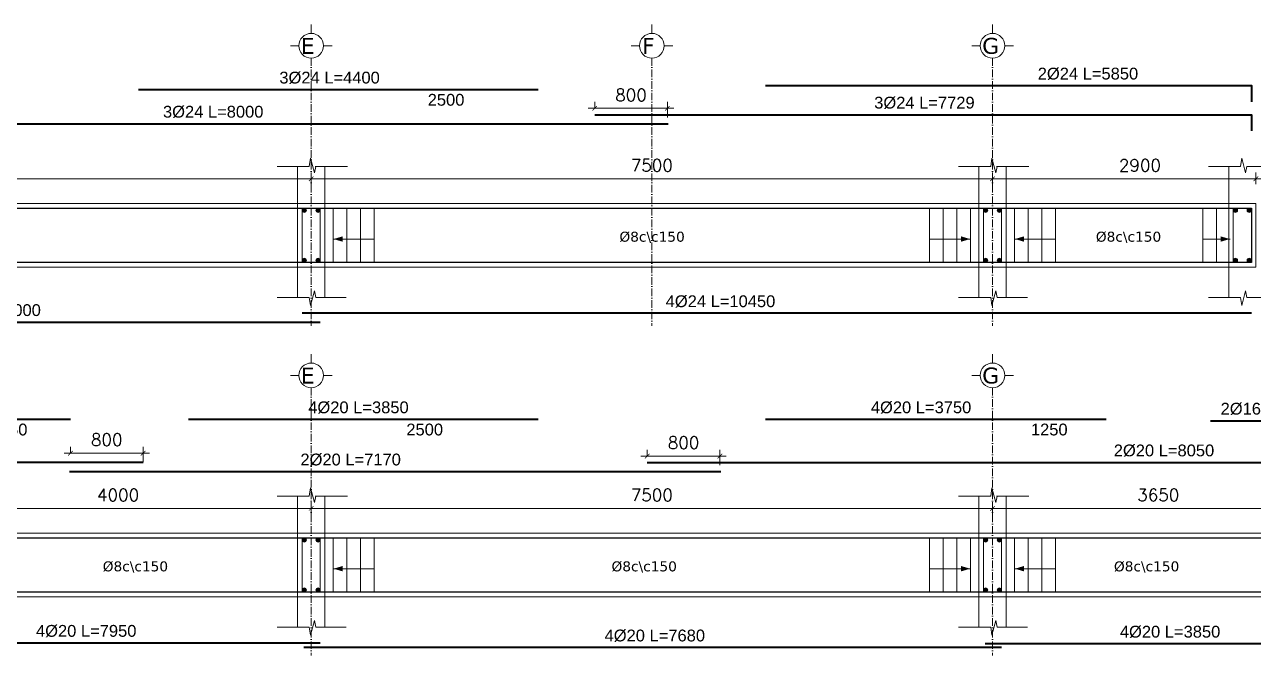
# Model space of a CAD drawing. Header units: inches. Extents: x -17020 to 43805, y -10194 to 123061.
# Drawn here: x -3643 to -2290, y 111745 to 112440 of the extents above; entities that cross this region are included whole.
import ezdxf

# ---------------------------------------------------------------- set-up
doc = ezdxf.new("R2010")
doc.units = ezdxf.units.IN
doc.header["$LTSCALE"] = 0.7
doc.header["$MEASUREMENT"] = 0
doc.linetypes.add('ACAD_ISO10W100', pattern=[18, 12, -3, 0, -3])
doc.layers.get('0').update_dxf_attribs({"lineweight": 13})
doc.layers.get('Defpoints').update_dxf_attribs({"lineweight": 5})
for name, color, linetype, lineweight in [('axis', 254, 'ACAD_ISO10W100', 9), ('BEAM FRAME', 5, 'Continuous', 18), ('COLUMN', 4, 'Continuous', 20), ('elevline', 30, 'Continuous', 20), ('FRAME 070', 5, 'Continuous', 60), ('hatch', 9, 'Continuous', 9), ('renforcment', 141, 'Continuous', 40), ('tex', 3, 'Continuous', 25), ('TEXT', 3, 'Continuous', 25), ('top rein. extension', 50, 'Continuous', 20), ('top renforcment', 7, 'Continuous', 40)]:
    doc.layers.add(name, color=color, linetype=linetype, lineweight=lineweight)
doc.styles.add('100', font='romans.shx', dxfattribs={"height": 13.5})
doc.styles.add('romanc', font='verdana.ttf', dxfattribs={"height": 250})
doc.styles.get("Standard").update_dxf_attribs({"font": 'arial.ttf', "height": 13})
doc.dimstyles.new('100', dxfattribs={"dimtxt": 13.5, "dimasz": 5, "dimexe": 7, "dimexo": 7, "dimgap": 8, "dimtad": 1, "dimdec": 0, "dimlfac": 10, "dimzin": 4, "dimdsep": 46, "dimtxsty": '100', "dimblk": 'ARCHTICK', "dimcen": 0.09, "dimdle": 7, "dimclrd": 1, "dimclre": 8, "dimclrt": 2, "dimadec": 0, "dimazin": 1, "dimtfac": 1, "dimtdec": 0, "dimtix": 1, "dimtofl": 0, "dimtmove": 0, "dimatfit": 3, "dimldrblk": 'ARCHTICK', "dimfxl": 0.18, "dimtolj": 1, "dimtzin": 0, "dimlwd": -1, "dimlwe": -1, "dimarcsym": 0})
doc.dimstyles.get("Standard").update_dxf_attribs({"dimtxt": 13, "dimasz": 5, "dimexe": 0.18, "dimexo": 0.0625, "dimgap": 6, "dimtad": 1, "dimdec": 0, "dimlfac": 10, "dimzin": 0, "dimdsep": 46, "dimtxsty": 'Standard', "dimblk": 'ARCHTICK', "dimcen": 0.09, "dimse1": 1, "dimse2": 1, "dimclrd": 1, "dimclre": 7, "dimclrt": 3, "dimadec": 0, "dimazin": 0, "dimtfac": 1, "dimtdec": 0, "dimtix": 1, "dimtofl": 0, "dimtmove": 0, "dimatfit": 3, "dimldrblk": 'ARCHTICK', "dimfxl": 1, "dimtolj": 1, "dimtzin": 0, "dimarcsym": 0})

# ---------------------------------------------------------------- blocks, each defined once
blk = doc.blocks.new('_ArchTick')
at = {"color": 0, "linetype": 'ByBlock', "lineweight": 0, "const_width": 0.15}
blk.add_lwpolyline([(-0.5, -0.5), (0.5, 0.5)], dxfattribs=at)
blk = doc.blocks.new('*D1596')
at = {"color": 8, "transparency": 16777216}
for p, q in [((-4102.4, 112263.7), (-4102.4, 112277.3)), ((-3327.4, 112260.6), (-3327.4, 112277.3))]:
    blk.add_line(p, q, dxfattribs=at)
at = {"color": 1, "transparency": 16777216}
blk.add_line((-4109.4, 112270.3), (-3320.4, 112270.3), dxfattribs=at)
at = {"layer": 'Defpoints', "color": 0, "transparency": 16777216}
for p in [(-3327.4, 112270.3), (-4102.4, 112256.7), (-3327.4, 112253.6)]:
    blk.add_point(p, dxfattribs=at)
at = {"color": 1, "transparency": 16777216, "xscale": 5, "yscale": 5, "zscale": 5, "rotation": 180}
blk.add_blockref('_ArchTick', (-4102.4, 112270.3), dxfattribs=at)
at = {"color": 1, "transparency": 16777216, "xscale": 5, "yscale": 5, "zscale": 5}
blk.add_blockref('_ArchTick', (-3327.4, 112270.3), dxfattribs=at)
at = {"color": 2, "transparency": 16777216, "insert": (-3765, 112285.1), "char_height": 13.5, "attachment_point": 5, "style": '100'}
blk.add_mtext('\\A1;7750', dxfattribs=at)
blk = doc.blocks.new('*D1597')
at = {"layer": 'Defpoints', "color": 0, "transparency": 16777216}
for p in [(-4117.4, 112112.3, -37100.9), (-4117.4, 112112.3), (-3317.4, 112112.3, -13870.6)]:
    blk.add_point(p, dxfattribs=at)
at = {"layer": 'TEXT', "color": 3, "transparency": 16777216, "insert": (-3680.2, 112125.3), "char_height": 13, "attachment_point": 5}
blk.add_mtext('\\A1;4%%C24 L=8000', dxfattribs=at)
blk = doc.blocks.new('*D1599')
at = {"layer": 'Defpoints', "color": 0, "transparency": 16777216}
for p in [(-3734.3, 112330.9, -19.2), (-3734.3, 112330.9), (-2934.3, 112330.9, -167.8)]:
    blk.add_point(p, dxfattribs=at)
at = {"layer": 'TEXT', "color": 3, "transparency": 16777216, "insert": (-3435.2, 112343.9), "char_height": 13, "attachment_point": 5}
blk.add_mtext('\\A1;3%%C24 L=8000', dxfattribs=at)
blk = doc.blocks.new('*D1600')
at = {"color": 8, "transparency": 16777216}
for p, q in [((-2577.4, 112264), (-2577.4, 112277.3)), ((-2287.4, 112264.3), (-2287.4, 112277.3))]:
    blk.add_line(p, q, dxfattribs=at)
at = {"color": 1, "transparency": 16777216}
blk.add_line((-2584.4, 112270.3), (-2280.4, 112270.3), dxfattribs=at)
at = {"layer": 'Defpoints', "color": 0, "transparency": 16777216}
for p in [(-2287.4, 112270.3), (-2577.4, 112257), (-2287.4, 112257.3, 217.9)]:
    blk.add_point(p, dxfattribs=at)
at = {"color": 1, "transparency": 16777216, "xscale": 5, "yscale": 5, "zscale": 5, "rotation": 180}
blk.add_blockref('_ArchTick', (-2577.4, 112270.3), dxfattribs=at)
at = {"color": 1, "transparency": 16777216, "xscale": 5, "yscale": 5, "zscale": 5}
blk.add_blockref('_ArchTick', (-2287.4, 112270.3), dxfattribs=at)
at = {"color": 2, "transparency": 16777216, "insert": (-2415.1, 112285.1), "char_height": 13.5, "attachment_point": 5, "style": '100'}
blk.add_mtext('\\A1;2900', dxfattribs=at)
blk = doc.blocks.new('*D1601')
at = {"layer": 'Defpoints', "color": 0, "transparency": 16777216}
for p in [(-3015.3, 112340.9, -157.8), (-3015.3, 112340.9), (-2242.4, 112340.9, -218.5)]:
    blk.add_point(p, dxfattribs=at)
at = {"layer": 'TEXT', "color": 3, "transparency": 16777216, "insert": (-2652.3, 112353.9), "char_height": 13, "attachment_point": 5}
blk.add_mtext('\\A1;3%%C24 L=7729', dxfattribs=at)
blk = doc.blocks.new('*D1646')
at = {"color": 8, "transparency": 16777216}
for p, q in [((-3015.3, 112347.9), (-3015.3, 112354.9)), ((-2935.3, 112337.9), (-2935.3, 112354.9))]:
    blk.add_line(p, q, dxfattribs=at)
at = {"color": 1, "transparency": 16777216}
blk.add_line((-2928.3, 112347.9), (-3022.3, 112347.9), dxfattribs=at)
at = {"layer": 'Defpoints', "color": 0, "transparency": 16777216}
for p in [(-3015.3, 112347.9), (-3015.3, 112340.9), (-2935.3, 112330.9)]:
    blk.add_point(p, dxfattribs=at)
at = {"color": 1, "transparency": 16777216, "xscale": 5, "yscale": 5, "zscale": 5, "rotation": 180}
blk.add_blockref('_ArchTick', (-3015.3, 112347.9), dxfattribs=at)
at = {"color": 1, "transparency": 16777216, "xscale": 5, "yscale": 5, "zscale": 5}
blk.add_blockref('_ArchTick', (-2935.3, 112347.9), dxfattribs=at)
at = {"color": 2, "transparency": 16777216, "insert": (-2975.3, 112362.6), "char_height": 13.5, "attachment_point": 5, "style": '100'}
blk.add_mtext('\\A1;800', dxfattribs=at)
blk = doc.blocks.new('*D1602')
at = {"color": 8, "transparency": 16777216}
for p, q in [((-3327.4, 112261.4), (-3327.4, 112277.3)), ((-2577.4, 112266), (-2577.4, 112277.3))]:
    blk.add_line(p, q, dxfattribs=at)
at = {"color": 1, "transparency": 16777216}
blk.add_line((-2570.4, 112270.3), (-3334.4, 112270.3), dxfattribs=at)
at = {"layer": 'Defpoints', "color": 0, "transparency": 16777216}
for p in [(-3327.4, 112270.3), (-2577.4, 112259), (-3327.4, 112254.4)]:
    blk.add_point(p, dxfattribs=at)
at = {"color": 1, "transparency": 16777216, "xscale": 5, "yscale": 5, "zscale": 5, "rotation": 180}
blk.add_blockref('_ArchTick', (-3327.4, 112270.3), dxfattribs=at)
at = {"color": 1, "transparency": 16777216, "xscale": 5, "yscale": 5, "zscale": 5}
blk.add_blockref('_ArchTick', (-2577.4, 112270.3), dxfattribs=at)
at = {"color": 2, "transparency": 16777216, "insert": (-2952.4, 112285.1), "char_height": 13.5, "attachment_point": 5, "style": '100'}
blk.add_mtext('\\A1;7500', dxfattribs=at)
blk = doc.blocks.new('*D1603')
at = {"layer": 'Defpoints', "color": 0, "transparency": 16777216}
for p in [(-3337.4, 112122.1, -13652.7), (-2292.4, 112122.1, -37100.9), (-2292.4, 112122.1)]:
    blk.add_point(p, dxfattribs=at)
at = {"layer": 'TEXT', "color": 3, "transparency": 16777216, "insert": (-2876.8, 112135.1), "char_height": 13, "attachment_point": 5}
blk.add_mtext('\\A1;4%%C24 L=10450', dxfattribs=at)
blk = doc.blocks.new('*D1606')
at = {"layer": 'Defpoints', "color": 0, "transparency": 16777216}
for p in [(-2827.4, 112372.9, -157.8), (-2827.4, 112372.9), (-2242.4, 112372.9, -218.5)]:
    blk.add_point(p, dxfattribs=at)
at = {"layer": 'TEXT', "color": 3, "transparency": 16777216, "insert": (-2472.3, 112385.9), "char_height": 13, "attachment_point": 5}
blk.add_mtext('\\A1;2%%C24 L=5850', dxfattribs=at)
blk = doc.blocks.new('*D1607')
at = {"layer": 'Defpoints', "color": 0, "transparency": 16777216}
for p in [(-3517.4, 112368.5, -203.1), (-3517.4, 112368.5), (-3077.4, 112368.5, -189.9)]:
    blk.add_point(p, dxfattribs=at)
at = {"layer": 'TEXT', "color": 3, "transparency": 16777216, "insert": (-3307.1, 112381.5), "char_height": 13, "attachment_point": 5}
blk.add_mtext('\\A1;3%%C24 L=4400', dxfattribs=at)
blk = doc.blocks.new('*D1608')
at = {"layer": 'Defpoints', "color": 0, "transparency": 16777216}
for p in [(-3327.4, 112366.9), (-3077.4, 112366.9), (-3077.4, 112344.5)]:
    blk.add_point(p, dxfattribs=at)
at = {"layer": 'TEXT', "color": 3, "transparency": 16777216, "insert": (-3178.9, 112357.2), "char_height": 13, "attachment_point": 5}
blk.add_mtext('\\A1;2500', dxfattribs=at)
blk = doc.blocks.new('*D1610')
at = {"layer": 'Defpoints', "color": 0, "transparency": 16777216}
for p in [(-4712.3, 111957.7, -167.8), (-3512.4, 111957.7, 33.7), (-3512.4, 111957.7)]:
    blk.add_point(p, dxfattribs=at)
at = {"layer": 'TEXT', "color": 3, "transparency": 16777216, "insert": (-4306.6, 111970.7), "char_height": 13, "attachment_point": 5}
blk.add_mtext('\\A1;2%%C20 L=12000', dxfattribs=at)
blk = doc.blocks.new('*D1614')
at = {"layer": 'Defpoints', "color": 0, "transparency": 16777216}
for p in [(-4112.4, 111758.9, -37100.9), (-4112.4, 111758.9), (-3317.4, 111758.9, -13652.7)]:
    blk.add_point(p, dxfattribs=at)
at = {"layer": 'TEXT', "color": 3, "transparency": 16777216, "insert": (-3575, 111771.9), "char_height": 13, "attachment_point": 5}
blk.add_mtext('\\A1;4%%C20 L=7950', dxfattribs=at)
blk = doc.blocks.new('*D1618')
at = {"layer": 'Defpoints', "color": 0, "transparency": 16777216}
for p in [(-3593.4, 111947.7, 24.9), (-3593.4, 111947.7), (-2876.4, 111947.7, -167.8)]:
    blk.add_point(p, dxfattribs=at)
at = {"layer": 'TEXT', "color": 3, "transparency": 16777216, "insert": (-3283.9, 111960.7), "char_height": 13, "attachment_point": 5}
blk.add_mtext('\\A1;2%%C20 L=7170', dxfattribs=at)
blk = doc.blocks.new('*D1619')
at = {"color": 1, "transparency": 16777216}
blk.add_line((-2584.4, 111907.1), (-2205.4, 111907.1), dxfattribs=at)
at = {"color": 8, "transparency": 16777216}
for p, q in [((-2577.4, 111900.8), (-2577.4, 111914.1)), ((-2212.4, 111901.1), (-2212.4, 111914.1))]:
    blk.add_line(p, q, dxfattribs=at)
at = {"layer": 'Defpoints', "color": 0, "transparency": 16777216}
for p in [(-2212.4, 111907.1), (-2577.4, 111893.8), (-2212.4, 111894.1)]:
    blk.add_point(p, dxfattribs=at)
at = {"color": 1, "transparency": 16777216, "xscale": 5, "yscale": 5, "zscale": 5, "rotation": 180}
blk.add_blockref('_ArchTick', (-2577.4, 111907.1), dxfattribs=at)
at = {"color": 1, "transparency": 16777216, "xscale": 5, "yscale": 5, "zscale": 5}
blk.add_blockref('_ArchTick', (-2212.4, 111907.1), dxfattribs=at)
at = {"color": 2, "transparency": 16777216, "insert": (-2394.9, 111921.9), "char_height": 13.5, "attachment_point": 5, "style": '100'}
blk.add_mtext('\\A1;3650', dxfattribs=at)
blk = doc.blocks.new('*D1620')
at = {"layer": 'Defpoints', "color": 0, "transparency": 16777216}
for p in [(-2957.4, 111957.7, -157.8), (-2957.4, 111957.7), (-2152.4, 111957.7, -0.6)]:
    blk.add_point(p, dxfattribs=at)
at = {"layer": 'TEXT', "color": 3, "transparency": 16777216, "insert": (-2388.6, 111970.7), "char_height": 13, "attachment_point": 5}
blk.add_mtext('\\A1;2%%C20 L=8050', dxfattribs=at)
blk = doc.blocks.new('*D1648')
at = {"color": 1, "transparency": 16777216}
blk.add_line((-2870.4, 111964.7), (-2964.4, 111964.7), dxfattribs=at)
at = {"color": 8, "transparency": 16777216}
for p, q in [((-2957.4, 111964.7), (-2957.4, 111971.7)), ((-2877.4, 111954.7), (-2877.4, 111971.7))]:
    blk.add_line(p, q, dxfattribs=at)
at = {"layer": 'Defpoints', "color": 0, "transparency": 16777216}
for p in [(-2957.4, 111964.7), (-2957.4, 111957.7), (-2877.4, 111947.7)]:
    blk.add_point(p, dxfattribs=at)
at = {"color": 1, "transparency": 16777216, "xscale": 5, "yscale": 5, "zscale": 5, "rotation": 180}
blk.add_blockref('_ArchTick', (-2957.4, 111964.7), dxfattribs=at)
at = {"color": 1, "transparency": 16777216, "xscale": 5, "yscale": 5, "zscale": 5}
blk.add_blockref('_ArchTick', (-2877.4, 111964.7), dxfattribs=at)
at = {"color": 2, "transparency": 16777216, "insert": (-2917.4, 111979.4), "char_height": 13.5, "attachment_point": 5, "style": '100'}
blk.add_mtext('\\A1;800', dxfattribs=at)
blk = doc.blocks.new('*D1621')
at = {"color": 1, "transparency": 16777216}
blk.add_line((-2570.4, 111907.1), (-3334.4, 111907.1), dxfattribs=at)
at = {"color": 8, "transparency": 16777216}
for p, q in [((-3327.4, 111898.2), (-3327.4, 111914.1)), ((-2577.4, 111899.5), (-2577.4, 111914.1))]:
    blk.add_line(p, q, dxfattribs=at)
at = {"layer": 'Defpoints', "color": 0, "transparency": 16777216}
for p in [(-3327.4, 111907.1), (-2577.4, 111892.5), (-3327.4, 111891.2)]:
    blk.add_point(p, dxfattribs=at)
at = {"color": 1, "transparency": 16777216, "xscale": 5, "yscale": 5, "zscale": 5, "rotation": 180}
blk.add_blockref('_ArchTick', (-3327.4, 111907.1), dxfattribs=at)
at = {"color": 1, "transparency": 16777216, "xscale": 5, "yscale": 5, "zscale": 5}
blk.add_blockref('_ArchTick', (-2577.4, 111907.1), dxfattribs=at)
at = {"color": 2, "transparency": 16777216, "insert": (-2952.4, 111921.9), "char_height": 13.5, "attachment_point": 5, "style": '100'}
blk.add_mtext('\\A1;7500', dxfattribs=at)
blk = doc.blocks.new('*D1622')
at = {"layer": 'Defpoints', "color": 0, "transparency": 16777216}
for p in [(-3335.4, 111753.8, -13652.7), (-2567.4, 111753.8, -49467.8), (-2567.4, 111753.8)]:
    blk.add_point(p, dxfattribs=at)
at = {"layer": 'TEXT', "color": 3, "transparency": 16777216, "insert": (-2949.1, 111766.8), "char_height": 13, "attachment_point": 5}
blk.add_mtext('\\A1;4%%C20 L=7680', dxfattribs=at)
blk = doc.blocks.new('*D1625')
at = {"layer": 'Defpoints', "color": 0, "transparency": 16777216}
for p in [(-2827.4, 112005.2, -203.1), (-2827.4, 112005.2), (-2452.4, 112005.2, -189.9)]:
    blk.add_point(p, dxfattribs=at)
at = {"layer": 'TEXT', "color": 3, "transparency": 16777216, "insert": (-2656, 112018.2), "char_height": 13, "attachment_point": 5}
blk.add_mtext('\\A1;4%%C20 L=3750', dxfattribs=at)
blk = doc.blocks.new('*D1626')
at = {"layer": 'Defpoints', "color": 0, "transparency": 16777216}
for p in [(-2577.4, 112003.7), (-2452.4, 112003.7), (-2452.4, 111981.3)]:
    blk.add_point(p, dxfattribs=at)
at = {"layer": 'TEXT', "color": 3, "transparency": 16777216, "insert": (-2514.9, 111993.9), "char_height": 13, "attachment_point": 5}
blk.add_mtext('\\A1;1250', dxfattribs=at)
blk = doc.blocks.new('*D1627')
at = {"color": 1, "transparency": 16777216}
blk.add_line((-3320.4, 111907.1), (-3734.4, 111907.1), dxfattribs=at)
at = {"color": 8, "transparency": 16777216}
for p, q in [((-3727.4, 111898.2), (-3727.4, 111914.1)), ((-3327.4, 111899.5), (-3327.4, 111914.1))]:
    blk.add_line(p, q, dxfattribs=at)
at = {"layer": 'Defpoints', "color": 0, "transparency": 16777216}
for p in [(-3727.4, 111907.1), (-3327.4, 111892.5), (-3727.4, 111891.2)]:
    blk.add_point(p, dxfattribs=at)
at = {"color": 1, "transparency": 16777216, "xscale": 5, "yscale": 5, "zscale": 5, "rotation": 180}
blk.add_blockref('_ArchTick', (-3727.4, 111907.1), dxfattribs=at)
at = {"color": 1, "transparency": 16777216, "xscale": 5, "yscale": 5, "zscale": 5}
blk.add_blockref('_ArchTick', (-3327.4, 111907.1), dxfattribs=at)
at = {"color": 2, "transparency": 16777216, "insert": (-3539.9, 111921.9), "char_height": 13.5, "attachment_point": 5, "style": '100'}
blk.add_mtext('\\A1;4000', dxfattribs=at)
blk = doc.blocks.new('*D1628')
at = {"layer": 'Defpoints', "color": 0, "transparency": 16777216}
for p in [(-3462.4, 112005.2, -203.1), (-3462.4, 112005.2), (-3077.4, 112005.2, -189.9)]:
    blk.add_point(p, dxfattribs=at)
at = {"layer": 'TEXT', "color": 3, "transparency": 16777216, "insert": (-3275.3, 112018.2), "char_height": 13, "attachment_point": 5}
blk.add_mtext('\\A1;4%%C20 L=3850', dxfattribs=at)
blk = doc.blocks.new('*D1629')
at = {"layer": 'Defpoints', "color": 0, "transparency": 16777216}
for p in [(-3327.4, 112003.7), (-3077.4, 112003.7), (-3077.4, 111981.3)]:
    blk.add_point(p, dxfattribs=at)
at = {"layer": 'TEXT', "color": 3, "transparency": 16777216, "insert": (-3202.4, 111993.9), "char_height": 13, "attachment_point": 5}
blk.add_mtext('\\A1;2500', dxfattribs=at)
blk = doc.blocks.new('*D1630')
at = {"color": 8, "transparency": 16777216}
for p, q in [((-3592.4, 111967.9), (-3592.4, 111974.9)), ((-3512.4, 111957.9), (-3512.4, 111974.9))]:
    blk.add_line(p, q, dxfattribs=at)
at = {"color": 1, "transparency": 16777216}
blk.add_line((-3505.4, 111967.9), (-3599.4, 111967.9), dxfattribs=at)
at = {"layer": 'Defpoints', "color": 0, "transparency": 16777216}
for p in [(-3592.4, 111967.9), (-3592.4, 111960.9), (-3512.4, 111950.9)]:
    blk.add_point(p, dxfattribs=at)
at = {"color": 1, "transparency": 16777216, "xscale": 5, "yscale": 5, "zscale": 5, "rotation": 180}
blk.add_blockref('_ArchTick', (-3592.4, 111967.9), dxfattribs=at)
at = {"color": 1, "transparency": 16777216, "xscale": 5, "yscale": 5, "zscale": 5}
blk.add_blockref('_ArchTick', (-3512.4, 111967.9), dxfattribs=at)
at = {"color": 2, "transparency": 16777216, "insert": (-3552.4, 111982.7), "char_height": 13.5, "attachment_point": 5, "style": '100'}
blk.add_mtext('\\A1;800', dxfattribs=at)
blk = doc.blocks.new('*D1631')
at = {"layer": 'Defpoints', "color": 0, "transparency": 16777216}
for p in [(-2585.4, 111758, -13652.7), (-2200.4, 111758, -36883), (-2200.4, 111758)]:
    blk.add_point(p, dxfattribs=at)
at = {"layer": 'TEXT', "color": 3, "transparency": 16777216, "insert": (-2381.9, 111771), "char_height": 13, "attachment_point": 5}
blk.add_mtext('\\A1;4%%C20 L=3850', dxfattribs=at)
blk = doc.blocks.new('*D1632')
at = {"layer": 'Defpoints', "color": 0, "transparency": 16777216}
for p in [(-2337.4, 112003.7, -199.4), (-2337.4, 112003.7), (-2152.4, 112003.7, -0.6)]:
    blk.add_point(p, dxfattribs=at)
at = {"layer": 'TEXT', "color": 3, "transparency": 16777216, "insert": (-2271, 112016.7), "char_height": 13, "attachment_point": 5}
blk.add_mtext('\\A1;2%%C16 L=1850', dxfattribs=at)
blk = doc.blocks.new('*D1633')
at = {"layer": 'Defpoints', "color": 0, "transparency": 16777216}
for p in [(-3852.4, 112005.2, -203.1), (-3852.4, 112005.2), (-3592.4, 112005.2, -189.9)]:
    blk.add_point(p, dxfattribs=at)
at = {"layer": 'TEXT', "color": 3, "transparency": 16777216, "insert": (-3711.8, 112018.2), "char_height": 13, "attachment_point": 5}
blk.add_mtext('\\A1;2%%C20 L=2600', dxfattribs=at)
blk = doc.blocks.new('*D1634')
at = {"layer": 'Defpoints', "color": 0, "transparency": 16777216}
for p in [(-3727.4, 112003.7), (-3592.4, 112003.7), (-3592.4, 111981.3)]:
    blk.add_point(p, dxfattribs=at)
at = {"layer": 'TEXT', "color": 3, "transparency": 16777216, "insert": (-3659.9, 111993.9), "char_height": 13, "attachment_point": 5}
blk.add_mtext('\\A1;1350', dxfattribs=at)

msp = doc.modelspace()

# ---------------------------------------------------------------- hatches: boundary and pattern name
at = {"layer": 'elevline'}
for points in [[(-3332.6, 112235.64, 1), (-3337.35, 112235.64, 1)], [(-3322.11, 112235.64, -1), (-3317.35, 112235.64, -1)], [(-2582.6, 112235.64, 1), (-2587.35, 112235.64, 1)], [(-2572.11, 112235.64, -1), (-2567.35, 112235.64, -1)], [(-2307.6, 112235.64, 1), (-2312.35, 112235.64, 1)], [(-2297.11, 112235.64, -1), (-2292.35, 112235.64, -1)], [(-3332.6, 112180.4, -1), (-3337.35, 112180.4, -1)], [(-3322.11, 112180.4, 1), (-3317.35, 112180.4, 1)], [(-2582.6, 112180.4, -1), (-2587.35, 112180.4, -1)], [(-2572.11, 112180.4, 1), (-2567.35, 112180.4, 1)], [(-2307.6, 112180.4, -1), (-2312.35, 112180.4, -1)], [(-2297.11, 112180.4, 1), (-2292.35, 112180.4, 1)], [(-3332.6, 111872.43, 1), (-3337.35, 111872.43, 1)], [(-3322.11, 111872.43, -1), (-3317.35, 111872.43, -1)], [(-2582.6, 111872.43, 1), (-2587.35, 111872.43, 1)], [(-2572.11, 111872.43, -1), (-2567.35, 111872.43, -1)], [(-3332.6, 111817.18, -1), (-3337.35, 111817.18, -1)], [(-3322.11, 111817.18, 1), (-3317.35, 111817.18, 1)], [(-2582.6, 111817.18, -1), (-2587.35, 111817.18, -1)], [(-2572.11, 111817.18, 1), (-2567.35, 111817.18, 1)]]:
    msp.add_hatch(color=256, dxfattribs=at).paths.add_polyline_path(points)

# ---------------------------------------------------------------- linework, layer by layer
at = {"layer": 'axis'}
for p, q in [((-3327.35, 112403.21, -217.91), (-3327.35, 112108.28, -217.91)), ((-3327.35, 112403.21, -217.91), (-3327.35, 112108.28, -217.91)), ((-2952.35, 112403.21, -217.91), (-2952.35, 112108.28, -217.91)), ((-2577.35, 112403.21, -217.91), (-2577.35, 112108.28, -217.91)), ((-3327.35, 112040, -217.91), (-3327.35, 111745.06, -217.91)), ((-3327.35, 112040, -217.91), (-3327.35, 111745.06, -217.91)), ((-2577.35, 112040, -217.91), (-2577.35, 111745.06, -217.91))]:
    msp.add_line(p, q, dxfattribs=at)
at = {"layer": 'BEAM FRAME'}
for points in [[(-2287.35, 112173.02), (-5447.35, 112173.02), (-5447.35, 112243.02), (-2287.35, 112243.02)], [(-2197.35, 111809.8), (-5447.35, 111809.8), (-5447.35, 111879.8), (-2197.35, 111879.8)]]:
    msp.add_lwpolyline(points, close=True, dxfattribs=at)
at = {"layer": 'COLUMN', "lineweight": 20}
for p, q in [((-3342.35, 112283.95), (-3342.35, 112243.02)), ((-3312.35, 112283.95), (-3312.35, 112243.02)), ((-2592.35, 112283.95), (-2592.35, 112243.02)), ((-2562.35, 112283.95), (-2562.35, 112243.02)), ((-2317.35, 112283.95), (-2317.35, 112243.02)), ((-3342.35, 112139.6), (-3342.35, 112173.02)), ((-3312.35, 112139.6), (-3312.35, 112173.02)), ((-2592.35, 112139.6), (-2592.35, 112173.02)), ((-2562.35, 112139.6), (-2562.35, 112173.02)), ((-2317.35, 112139.6), (-2317.35, 112173.02)), ((-3342.35, 111920.73), (-3342.35, 111879.8)), ((-3312.35, 111920.73), (-3312.35, 111879.8)), ((-2592.35, 111920.73), (-2592.35, 111879.8)), ((-2562.35, 111920.73), (-2562.35, 111879.8)), ((-3342.35, 111776.38), (-3342.35, 111809.8)), ((-3312.35, 111776.38), (-3312.35, 111809.8)), ((-2592.35, 111776.38), (-2592.35, 111809.8)), ((-2562.35, 111776.38), (-2562.35, 111809.8))]:
    msp.add_line(p, q, dxfattribs=at)
at = {"layer": 'elevline'}
for p, q in [((-3303.04, 112178.02, -217.91), (-3303.04, 112238.02, -217.91)), ((-3288.08, 112178.02, -217.91), (-3288.08, 112238.02, -217.91)), ((-3273.08, 112178.02, -217.91), (-3273.08, 112238.02, -217.91)), ((-3258.08, 112178.02, -217.91), (-3258.08, 112238.02, -217.91)), ((-2646.62, 112178.02, -217.91), (-2646.62, 112238.02, -217.91)), ((-2631.62, 112178.02, -217.91), (-2631.62, 112238.02, -217.91)), ((-2616.62, 112178.02, -217.91), (-2616.62, 112238.02, -217.91)), ((-2601.67, 112178.02, -217.91), (-2601.67, 112238.02, -217.91)), ((-2553.04, 112178.02, -217.91), (-2553.04, 112238.02, -217.91)), ((-2538.08, 112178.02, -217.91), (-2538.08, 112238.02, -217.91)), ((-2523.08, 112178.02, -217.91), (-2523.08, 112238.02, -217.91)), ((-2508.08, 112178.02, -217.91), (-2508.08, 112238.02, -217.91)), ((-2345.85, 112178.02, -217.91), (-2345.85, 112238.02, -217.91)), ((-2330.85, 112178.02, -217.91), (-2330.85, 112238.02, -217.91)), ((-2312.39, 112178.02, -217.91), (-2312.39, 112238.02, -217.91)), ((-3303.04, 111814.8, -217.91), (-3303.04, 111874.8, -217.91)), ((-3288.08, 111814.8, -217.91), (-3288.08, 111874.8, -217.91)), ((-3273.08, 111814.8, -217.91), (-3273.08, 111874.8, -217.91)), ((-3258.08, 111814.8, -217.91), (-3258.08, 111874.8, -217.91)), ((-2646.62, 111814.8, -217.91), (-2646.62, 111874.8, -217.91)), ((-2631.62, 111814.8, -217.91), (-2631.62, 111874.8, -217.91)), ((-2616.62, 111814.8, -217.91), (-2616.62, 111874.8, -217.91)), ((-2601.67, 111814.8, -217.91), (-2601.67, 111874.8, -217.91)), ((-2553.04, 111814.8, -217.91), (-2553.04, 111874.8, -217.91)), ((-2538.08, 111814.8, -217.91), (-2538.08, 111874.8, -217.91)), ((-2523.08, 111814.8, -217.91), (-2523.08, 111874.8, -217.91)), ((-2508.08, 111814.8, -217.91), (-2508.08, 111874.8, -217.91))]:
    msp.add_line(p, q, dxfattribs=at)
for centre in [(-3334.98, 112235.64, -217.91), (-3319.73, 112235.64, -217.91), (-2584.98, 112235.64, -217.91), (-2569.73, 112235.64, -217.91), (-2309.98, 112235.64, -217.91), (-2294.73, 112235.64, -217.91), (-3334.98, 112180.4, -217.91), (-3319.73, 112180.4, -217.91), (-2584.98, 112180.4, -217.91), (-2569.73, 112180.4, -217.91), (-2309.98, 112180.4, -217.91), (-2294.73, 112180.4, -217.91), (-3334.98, 111872.43, -217.91), (-3319.73, 111872.43, -217.91), (-2584.98, 111872.43, -217.91), (-2569.73, 111872.43, -217.91), (-3334.98, 111817.18, -217.91), (-3319.73, 111817.18, -217.91), (-2584.98, 111817.18, -217.91), (-2569.73, 111817.18, -217.91)]:
    msp.add_circle(centre, 2.38, dxfattribs=at)
at = {"layer": 'FRAME 070', "lineweight": 20}
for p, q in [((-3329.39, 112283.95), (-3328.04, 112292.95)), ((-3328.04, 112292.95), (-3323.85, 112276.87)), ((-2579.39, 112283.95), (-2578.04, 112292.95)), ((-2578.04, 112292.95), (-2573.85, 112276.87)), ((-2304.39, 112283.95), (-2303.04, 112292.95)), ((-2303.04, 112292.95), (-2298.85, 112276.87)), ((-3364.74, 112283.95), (-3329.39, 112283.95)), ((-3323.85, 112276.87), (-3322.35, 112283.95)), ((-3322.83, 112283.95), (-3287.47, 112283.95)), ((-2614.74, 112283.95), (-2579.39, 112283.95)), ((-2573.85, 112276.87), (-2572.35, 112283.95)), ((-2572.83, 112283.95), (-2537.47, 112283.95)), ((-2339.74, 112283.95), (-2304.39, 112283.95)), ((-2298.85, 112276.87), (-2297.35, 112283.95)), ((-2297.35, 112283.95), (-2263.96, 112283.95)), ((-3364.74, 112139.6), (-3329.39, 112139.6)), ((-3329.39, 112139.6), (-3328.04, 112130.6)), ((-3328.04, 112130.6), (-3323.85, 112146.67)), ((-3323.85, 112146.67), (-3322.35, 112139.6)), ((-3322.35, 112139.6), (-3288.96, 112139.6)), ((-2614.74, 112139.6), (-2579.39, 112139.6)), ((-2579.39, 112139.6), (-2578.04, 112130.6)), ((-2578.04, 112130.6), (-2573.85, 112146.67)), ((-2573.85, 112146.67), (-2572.35, 112139.6)), ((-2572.35, 112139.6), (-2538.96, 112139.6)), ((-2339.74, 112139.6), (-2304.39, 112139.6)), ((-2304.39, 112139.6), (-2303.04, 112130.6)), ((-2303.04, 112130.6), (-2298.85, 112146.67)), ((-2298.85, 112146.67), (-2297.35, 112139.6)), ((-2297.35, 112139.6), (-2263.96, 112139.6)), ((-3364.74, 111920.73), (-3329.39, 111920.73)), ((-3329.39, 111920.73), (-3328.04, 111929.73)), ((-3328.04, 111929.73), (-3323.85, 111913.65)), ((-3323.85, 111913.65), (-3322.35, 111920.73)), ((-3322.83, 111920.73), (-3287.47, 111920.73)), ((-2614.74, 111920.73), (-2579.39, 111920.73)), ((-2579.39, 111920.73), (-2578.04, 111929.73)), ((-2578.04, 111929.73), (-2573.85, 111913.65)), ((-2573.85, 111913.65), (-2572.35, 111920.73)), ((-2572.83, 111920.73), (-2537.47, 111920.73)), ((-3364.74, 111776.38), (-3329.39, 111776.38)), ((-3329.39, 111776.38), (-3328.04, 111767.38)), ((-3328.04, 111767.38), (-3323.85, 111783.45)), ((-3323.85, 111783.45), (-3322.35, 111776.38)), ((-3322.35, 111776.38), (-3288.96, 111776.38)), ((-2614.74, 111776.38), (-2579.39, 111776.38)), ((-2579.39, 111776.38), (-2578.04, 111767.38)), ((-2578.04, 111767.38), (-2573.85, 111783.45)), ((-2573.85, 111783.45), (-2572.35, 111776.38)), ((-2572.35, 111776.38), (-2538.96, 111776.38))]:
    msp.add_line(p, q, dxfattribs=at)
at = {"layer": 'FRAME 070', "lineweight": 15, "elevation": -217.91}
for points in [[(-3342.35, 112173.02), (-3312.35, 112173.02), (-3312.35, 112243.02), (-3342.35, 112243.02)], [(-2592.35, 112173.02), (-2562.35, 112173.02), (-2562.35, 112243.02), (-2592.35, 112243.02)], [(-2317.35, 112173.02), (-2287.35, 112173.02), (-2287.35, 112243.02), (-2317.35, 112243.02)], [(-3342.35, 111809.8), (-3312.35, 111809.8), (-3312.35, 111879.8), (-3342.35, 111879.8)], [(-2592.35, 111809.8), (-2562.35, 111809.8), (-2562.35, 111879.8), (-2592.35, 111879.8)]]:
    msp.add_lwpolyline(points, close=True, dxfattribs=at)
at = {"layer": 'hatch'}
for p, q in [((-3327.35, 112440.19, -217.91), (-3327.35, 112430.45, -217.91)), ((-2952.35, 112440.19, -217.91), (-2952.35, 112430.45, -217.91)), ((-2577.35, 112440.19, -217.91), (-2577.35, 112430.45, -217.91)), ((-3350.28, 112416.71, -217.91), (-3340.54, 112416.71, -217.91)), ((-3304.43, 112416.71, -217.91), (-3314.16, 112416.71, -217.91)), ((-2975.28, 112416.71, -217.91), (-2965.54, 112416.71, -217.91)), ((-2929.43, 112416.71, -217.91), (-2939.16, 112416.71, -217.91)), ((-2600.28, 112416.71, -217.91), (-2590.54, 112416.71, -217.91)), ((-2554.43, 112416.71, -217.91), (-2564.16, 112416.71, -217.91)), ((-3327.35, 112076.97, -217.91), (-3327.35, 112067.24, -217.91)), ((-2577.35, 112076.97, -217.91), (-2577.35, 112067.24, -217.91)), ((-3350.28, 112053.49, -217.91), (-3340.54, 112053.49, -217.91)), ((-3304.43, 112053.49, -217.91), (-3314.16, 112053.49, -217.91)), ((-2600.28, 112053.49, -217.91), (-2590.54, 112053.49, -217.91)), ((-2554.43, 112053.49, -217.91), (-2564.16, 112053.49, -217.91))]:
    msp.add_line(p, q, dxfattribs=at)
for centre in [(-3327.35, 112416.83, -217.91), (-2952.35, 112416.83, -217.91), (-2577.35, 112416.83, -217.91), (-3327.35, 112053.62, -217.91), (-2577.35, 112053.62, -217.91)]:
    msp.add_circle(centre, 13.62, dxfattribs=at)
at = {"layer": 'renforcment', "lineweight": -2}
for points in [[(-2292.35, 112178.02), (-5442.35, 112178.02), (-5442.35, 112238.02), (-2292.35, 112238.02)], [(-2202.35, 111814.8), (-5442.35, 111814.8), (-5442.35, 111874.8), (-2202.35, 111874.8)]]:
    msp.add_lwpolyline(points, close=True, dxfattribs=at)
at = {"layer": 'top rein. extension'}
for p, q in [((-3303.04, 112203.86, -217.91), (-3258.08, 112203.86, -217.91)), ((-2601.67, 112203.86, -217.91), (-2646.62, 112203.86, -217.91)), ((-2553.04, 112203.86, -217.91), (-2508.08, 112203.86, -217.91)), ((-2315.89, 112203.86, -217.91), (-2345.85, 112203.86, -217.91)), ((-3303.04, 111840.64, -217.91), (-3258.08, 111840.64, -217.91)), ((-2601.67, 111840.64, -217.91), (-2646.62, 111840.64, -217.91)), ((-2553.04, 111840.64, -217.91), (-2508.08, 111840.64, -217.91))]:
    msp.add_line(p, q, dxfattribs=at)
for points in [[(-3292.57, 112206.86, -217.91), (-3302.69, 112203.86, -217.91), (-3292.57, 112200.86, -217.91)], [(-2612.14, 112206.86, -217.91), (-2602.01, 112203.86, -217.91), (-2612.14, 112200.86, -217.91)], [(-2542.57, 112206.86, -217.91), (-2552.69, 112203.86, -217.91), (-2542.57, 112200.86, -217.91)], [(-2326.37, 112206.86, -217.91), (-2316.24, 112203.86, -217.91), (-2326.37, 112200.86, -217.91)], [(-3292.57, 111843.64, -217.91), (-3302.69, 111840.64, -217.91), (-3292.57, 111837.64, -217.91)], [(-2612.14, 111843.64, -217.91), (-2602.01, 111840.64, -217.91), (-2612.14, 111837.64, -217.91)], [(-2542.57, 111843.64, -217.91), (-2552.69, 111840.64, -217.91), (-2542.57, 111837.64, -217.91)]]:
    msp.add_solid(points, dxfattribs=at)
at = {"layer": 'top renforcment'}
for p, q in [((-4117.35, 112112.28, -217.91), (-3317.35, 112112.28, -435.81)), ((-2292.35, 112122.15, -217.91), (-3337.35, 112122.15, -217.91)), ((-4112.35, 111758.93, -217.91), (-3317.35, 111758.93, -217.91)), ((-2200.35, 111757.99), (-2585.35, 111757.99, -217.91)), ((-2567.35, 111753.81, -12584.87), (-3335.35, 111753.81, -217.91))]:
    msp.add_line(p, q, dxfattribs=at)
at = {"layer": 'top renforcment', "elevation": -217.91}
for points in [[(-3517.35, 112368.46), (-3077.35, 112368.46)], [(-2827.35, 112372.86), (-2292.35, 112372.86), (-2292.35, 112354.97)], [(-3015.28, 112340.9), (-2292.35, 112340.9), (-2292.35, 112323.01)], [(-3734.31, 112330.9), (-2934.28, 112330.9)], [(-3852.35, 112005.24), (-3592.35, 112005.24)], [(-3462.35, 112005.24), (-3077.35, 112005.24)], [(-2827.35, 112005.24), (-2452.35, 112005.24)], [(-2337.35, 112003.74), (-2202.35, 112003.74), (-2202.35, 111985.85)], [(-3512.35, 111957.68), (-4712.33, 111957.68)], [(-3593.35, 111947.68), (-2876.38, 111947.68)], [(-2957.38, 111957.68), (-2202.35, 111957.68), (-2202.35, 111939.79)]]:
    msp.add_lwpolyline(points, dxfattribs=at)
at = {"layer": 'top renforcment', "lineweight": 15, "elevation": -217.91}
for points in [[(-3337.35, 112178.02), (-3317.35, 112178.02), (-3317.35, 112238.02), (-3337.35, 112238.02)], [(-2587.35, 112178.02), (-2567.35, 112178.02), (-2567.35, 112238.02), (-2587.35, 112238.02)], [(-2312.35, 112178.02), (-2292.35, 112178.02), (-2292.35, 112238.02), (-2312.35, 112238.02)], [(-3337.35, 111814.8), (-3317.35, 111814.8), (-3317.35, 111874.8), (-3337.35, 111874.8)], [(-2587.35, 111814.8), (-2567.35, 111814.8), (-2567.35, 111874.8), (-2587.35, 111874.8)]]:
    msp.add_lwpolyline(points, close=True, dxfattribs=at)

# ---------------------------------------------------------------- texts
at = {"layer": 'tex', "style": 'romanc'}
for p in [(-2988.06, 112200.95, -33654.09), (-2463.63, 112200.95, -33654.09), (-3556.81, 111837.73, -33654.09), (-2996.76, 111837.73, -33654.09), (-2443.73, 111837.73, -33654.09)]:
    msp.add_text('%%C8c\\c150', height=11, dxfattribs=at).set_placement(p)
at = {"layer": 'TEXT', "style": 'romanc'}
for s, p in [('E', (-3338.83, 112407.91, -217.91)), ('F', (-2963.07, 112407.91, -217.91)), ('G', (-2588.76, 112407.91, -217.91)), ('E', (-3338.83, 112044.69, -217.91)), ('G', (-2588.76, 112044.69, -217.91))]:
    msp.add_text(s, height=17.6, dxfattribs=at).set_placement(p)

# ---------------------------------------------------------------- dimensions: what is measured, and where the dimension line sits
for base, p1, p2, picture, middle in [((-3015.28, 112347.9, -217.91), (-2935.28, 112330.9, -217.91), (-3015.28, 112340.9, -217.91), '*D1646', (-2975.28, 112362.65, -217.91)), ((-3592.35, 111967.95, -217.91), (-3512.35, 111950.95, -217.91), (-3592.35, 111960.95, -217.91), '*D1630', (-3552.35, 111982.7, -217.91)), ((-2957.38, 111964.68, -217.91), (-2877.38, 111947.68, -217.91), (-2957.38, 111957.68, -217.91), '*D1648', (-2917.38, 111979.43, -217.91))]:
    dim = msp.add_linear_dim(base=base, p1=p1, p2=p2, dimstyle='100')
    dim.commit()
    dim.dimension.update_dxf_attribs({"geometry": picture, "text_midpoint": middle})
for base, p1, p2, picture, middle in [((-3327.35, 112270.32, -217.91), (-4102.35, 112256.73, -217.91), (-3327.35, 112253.61, -217.91), '*D1596', (-3765.01, 112270.32, -217.91)), ((-2287.35, 112270.32, -217.91), (-2577.35, 112256.97, -217.91), (-2287.35, 112257.32), '*D1600', (-2415.15, 112270.32, -217.91)), ((-2212.35, 111907.1, -217.91), (-2577.35, 111893.75, -217.91), (-2212.35, 111894.1, -217.91), '*D1619', (-2394.85, 111907.1, -217.91))]:
    dim = msp.add_linear_dim(base=base, p1=p1, p2=p2, dimstyle='100')
    dim.commit()
    dim.dimension.update_dxf_attribs({"geometry": picture, "text_midpoint": middle, "dimtype": 160})
for base, p1, p2, picture, middle in [((-3327.35, 112270.32, -217.91), (-2577.35, 112259.05, -217.91), (-3327.35, 112254.41, -217.91), '*D1602', (-2952.35, 112270.32, -217.91)), ((-3727.35, 111907.1, -217.91), (-3327.35, 111892.53, -217.91), (-3727.35, 111891.19, -217.91), '*D1627', (-3539.85, 111907.1, -217.91)), ((-3327.35, 111907.1, -217.91), (-2577.35, 111892.53, -217.91), (-3327.35, 111891.19, -217.91), '*D1621', (-2952.35, 111907.1, -217.91))]:
    dim = msp.add_linear_dim(base=base, p1=p1, p2=p2, angle=180, dimstyle='100')
    dim.commit()
    dim.dimension.update_dxf_attribs({"geometry": picture, "text_midpoint": middle, "dimtype": 160})
at = {"layer": 'TEXT'}
for base, p1, p2, angle, text, picture, middle in [((-3517.35, 112368.46, -217.91), (-3077.35, 112368.46, -407.78), (-3517.35, 112368.46, -421.05), 180, '3%%C24 L=<>', '*D1607', (-3307.08, 112368.46, -217.91)), ((-2827.35, 112372.86, -217.91), (-2242.35, 112372.86, -436.45), (-2827.35, 112372.86, -375.69), 180, '2%%C24 L=<>', '*D1606', (-2472.31, 112372.86, -217.91)), ((-3015.28, 112340.9, -217.91), (-2242.35, 112340.9, -436.45), (-3015.28, 112340.9, -375.69), 180, '3%%C24 L=<>', '*D1601', (-2652.34, 112340.9, -217.91)), ((-3734.31, 112330.9, -217.91), (-2934.28, 112330.9, -385.67), (-3734.31, 112330.9, -237.07), 180, '3%%C24 L=<>', '*D1599', (-3435.15, 112330.9, -217.91)), ((-2292.35, 112122.15, 12149.06), (-3337.35, 112122.15, -1503.63), (-2292.35, 112122.15, -24951.83), 0, '4%%C24 L=<>', '*D1603', (-2876.84, 112122.15, 12149.06)), ((-4117.35, 112112.28, 12149.06), (-3317.35, 112112.28, -1721.53), (-4117.35, 112112.28, -24951.83), 180, '4%%C24 L=<>', '*D1597', (-3680.22, 112112.28, 12149.06)), ((-3852.35, 112005.24, -217.91), (-3592.35, 112005.24, -407.78), (-3852.35, 112005.24, -421.05), 180, '2%%C20 L=<>', '*D1633', (-3711.79, 112005.24, -217.91)), ((-3462.35, 112005.24, -217.91), (-3077.35, 112005.24, -407.78), (-3462.35, 112005.24, -421.05), 180, '4%%C20 L=<>', '*D1628', (-3275.31, 112005.24, -217.91)), ((-2827.35, 112005.24, -217.91), (-2452.35, 112005.24, -407.78), (-2827.35, 112005.24, -421.05), 180, '4%%C20 L=<>', '*D1625', (-2655.99, 112005.24, -217.91)), ((-2337.35, 112003.74, -217.91), (-2152.35, 112003.74, -218.54), (-2337.35, 112003.74, -417.31), 180, '2%%C16 L=<>', '*D1632', (-2271.02, 112003.74, -217.91)), ((-3512.35, 111957.68, -217.91), (-4712.33, 111957.68, -385.67), (-3512.35, 111957.68, -184.17), 0, '2%%C20 L=<>', '*D1610', (-4306.57, 111957.68, -217.91)), ((-2957.38, 111957.68, -217.91), (-2152.35, 111957.68, -218.54), (-2957.38, 111957.68, -375.69), 180, '2%%C20 L=<>', '*D1620', (-2388.59, 111957.68, -217.91)), ((-3593.35, 111947.68, -217.91), (-2876.38, 111947.68, -385.67), (-3593.35, 111947.68, -192.96), 180, '2%%C20 L=<>', '*D1618', (-3283.93, 111947.68, -217.91)), ((-4112.35, 111758.93, 12149.06), (-3317.35, 111758.93, -1503.63), (-4112.35, 111758.93, -24951.83), 180, '4%%C20 L=<>', '*D1614', (-3575.04, 111758.93, 12149.06)), ((-2567.35, 111753.81, 12149.06), (-3335.35, 111753.81, -1503.63), (-2567.35, 111753.81, -37318.79), 0, '4%%C20 L=<>', '*D1622', (-2949.1, 111753.81, 12149.06)), ((-2200.35, 111757.99, 12149.06), (-2585.35, 111757.99, -1503.63), (-2200.35, 111757.99, -24733.92), 0, '4%%C20 L=<>', '*D1631', (-2381.91, 111757.99, 12149.06))]:
    dim = msp.add_linear_dim(base=base, p1=p1, p2=p2, angle=angle, text=text, dimstyle='Standard', override={"dimsd1": 1, "dimsd2": 1, "dimfxl": 0.1, "dimfxlon": 1}, dxfattribs=at)
    dim.commit()
    dim.dimension.update_dxf_attribs({"geometry": picture, "text_midpoint": middle, "dimtype": 161})
dim = msp.add_linear_dim(base=(-3077.35, 112344.51, -217.91), p1=(-3327.35, 112366.89, -217.91), p2=(-3077.35, 112366.89, -217.91), dimstyle='Standard', override={"dimsd1": 1, "dimsd2": 1, "dimfxl": 0.1, "dimfxlon": 1}, dxfattribs=at)
dim.commit()
dim.dimension.update_dxf_attribs({"geometry": '*D1608', "text_midpoint": (-3178.86, 112344.51, -217.91), "dimtype": 160})
for base, p1, p2, picture, middle in [((-3592.35, 111981.28, -217.91), (-3727.35, 112003.67, -217.91), (-3592.35, 112003.67, -217.91), '*D1634', (-3659.85, 111993.92, -217.91)), ((-3077.35, 111981.28, -217.91), (-3327.35, 112003.67, -217.91), (-3077.35, 112003.67, -217.91), '*D1629', (-3202.35, 111993.91, -217.91)), ((-2452.35, 111981.28, -217.91), (-2577.35, 112003.67, -217.91), (-2452.35, 112003.67, -217.91), '*D1626', (-2514.85, 111993.91, -217.91))]:
    dim = msp.add_linear_dim(base=base, p1=p1, p2=p2, dimstyle='Standard', override={"dimsd1": 1, "dimsd2": 1, "dimfxl": 0.1, "dimfxlon": 1}, dxfattribs=at)
    dim.commit()
    dim.dimension.update_dxf_attribs({"geometry": picture, "text_midpoint": middle})

doc.saveas('drawing.dxf')
